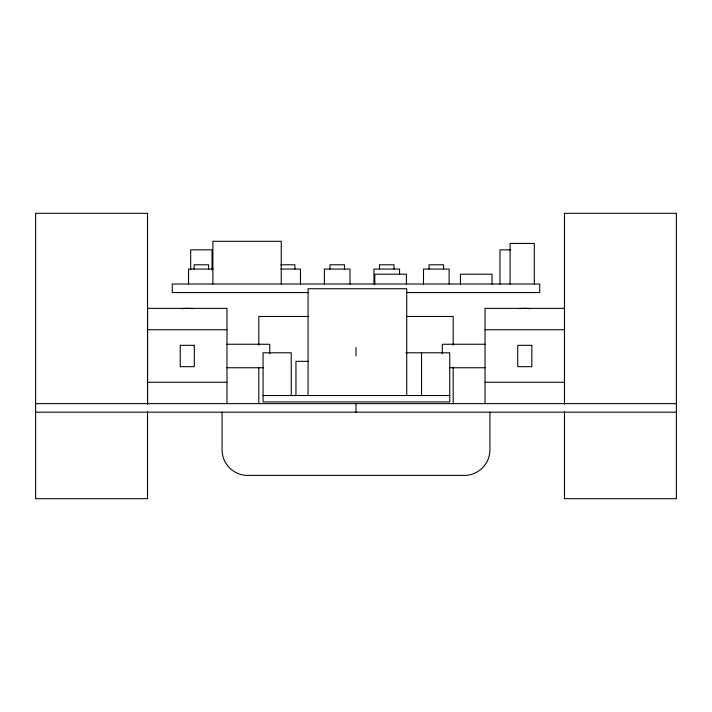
<?xml version="1.0" encoding="UTF-8"?>
<svg xmlns="http://www.w3.org/2000/svg" width="712" height="712" viewBox="0 0 712 712"><rect width="100%" height="100%" fill="white"/><g stroke="black" fill="none" stroke-linecap="round" stroke-linejoin="round"><path stroke-width="1.07" d="M510.646 249.841L499.966 249.841L499.966 284.017M280.839 264.793L294.91 264.793L294.91 269.065M213.102 269.065L188.538 269.065L188.538 284.017M280.839 269.065L300.464 269.065L300.464 284.017M308.83 292.561L172.304 292.561L172.304 284.017L539.696 284.017L539.696 292.561L406.499 292.561M564.491 308.367L485.032 308.367L485.032 403.633M308.794 316.475L258.812 316.475L258.812 345.16M406.534 316.475L453.188 316.475L453.188 345.16M147.544 329.727L227.003 329.727M485.032 329.727L564.491 329.727M227.003 344.252L269.723 344.252L269.723 353.864M485.032 344.252L442.312 344.252L442.312 353.864M405.831 352.805L449.744 352.805L449.753 401.933L263.066 401.933L263.066 352.805L291.252 352.805L291.252 395.525M308.171 361.349L295.961 361.349L295.961 395.525M227.003 367.748L263.155 367.748M449.984 367.748L485.032 367.748M147.544 382.273L227.003 382.273M485.032 382.273L564.491 382.273M263.066 395.525L449.753 395.525M35.6 403.633L676.4 403.633M35.6 412.177L676.4 412.177M564.474 404.176L564.474 213.315L676.4 213.315L676.4 498.685L564.474 498.685L564.474 411.358M534.312 284.017L534.312 243.433L510.095 243.433L510.095 284.017M492.063 284.017L492.063 274.191L460.45 274.191L460.45 284.017M489.927 412.177L489.927 449.77A25.632 25.632 0 0 1 464.295 475.402L247.705 475.402A25.632 25.632 0 0 1 222.073 449.77L222.073 412.177M453.188 367.223L453.188 403.624M449.13 284.017L449.13 269.065L423.498 269.065L423.498 284.017M443.576 269.065L443.576 264.793L429.051 264.793L429.051 269.065M421.557 352.805L421.557 395.525M406.73 395.525L406.73 288.725L308.047 288.725L308.047 395.525M406.41 284.017L406.41 274.191L374.797 274.191L374.797 284.017M399.574 274.405L399.574 269.065L373.942 269.065L373.942 284.017M394.021 269.065L394.021 264.793L379.496 264.793L379.496 269.065M356 347.456L356 356M356 403.633L356 412.177M350.019 284.017L350.019 269.065L324.387 269.065L324.387 284.017M344.466 269.065L344.466 264.793L329.941 264.793L329.941 269.065M281.24 284.017L281.24 241.297L212.888 241.297L212.888 284.017M258.812 367.223L258.812 403.624M227.003 403.633L227.003 308.367L147.544 308.367L147.544 403.633M212.034 269.688L212.034 249.841L190.674 249.841L190.674 269.688M208.616 269.065L208.616 264.793L194.091 264.793L194.091 269.065M147.526 404.176L147.526 213.315L35.6 213.315L35.6 498.685L147.526 498.685L147.526 411.358M181.934 308.67A47.633 47.633 0 0 1 192.614 308.67M519.422 308.67A47.633 47.633 0 0 1 530.102 308.67M194.323 345.32L180.225 345.32L180.225 366.68L194.323 366.68L194.323 345.32M531.811 345.32L517.713 345.32L517.713 366.68L531.811 366.68L531.811 345.32"/></g></svg>
